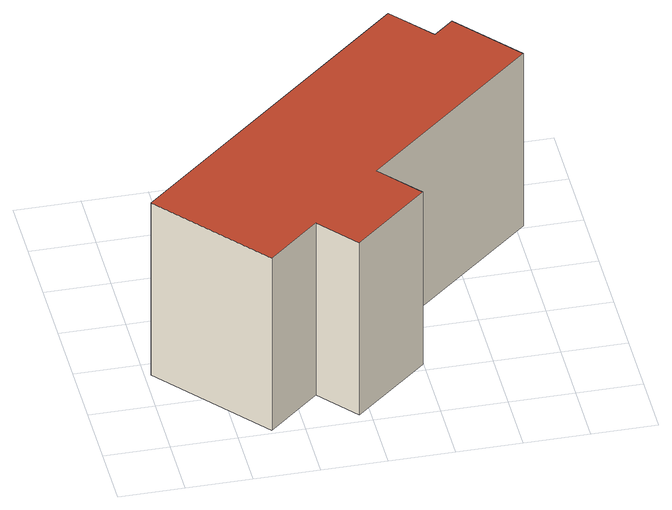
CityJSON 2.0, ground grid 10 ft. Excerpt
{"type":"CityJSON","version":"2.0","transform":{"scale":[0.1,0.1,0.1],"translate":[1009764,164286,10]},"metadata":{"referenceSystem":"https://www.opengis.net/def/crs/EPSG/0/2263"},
"CityObjects":{
"building1":{"type":"Building","attributes":{"name":"Bldg_2210013438","BIN":"3237603"},"geometry":[{"type":"MultiSurface","lod":"2","boundaries":[[[0,1,2,3,4,5,6,7,8,9]],[[10,11,12,13,14,15,16,17,18,19]],[[2,1,19,18]],[[3,2,18,17]],[[4,3,17,16]],[[5,4,16,15]],[[6,5,15,14]],[[7,6,14,13]],[[8,7,13,12]],[[9,8,12,11]],[[0,9,11,10]],[[1,0,10,19]]],"semantics":{"surfaces":[{"type":"RoofSurface","BIN":"3237603"},{"type":"GroundSurface"},{"type":"WallSurface"}],"values":[0,1,2,2,2,2,2,2,2,2,2,2]}}]}
},
"vertices":[
[441,541,315],[9,174,315],[151,7,315],[232,76,315],[283,16,315],[398,114,315],[344,178,315],[611,405,315],[527,503,315],[496,477,315],[441,541,2],[496,477,2],[527,503,2],[611,405,2],[344,178,2],[398,114,2],[283,16,2],[232,76,2],[151,7,2],[9,174,2]
]}
